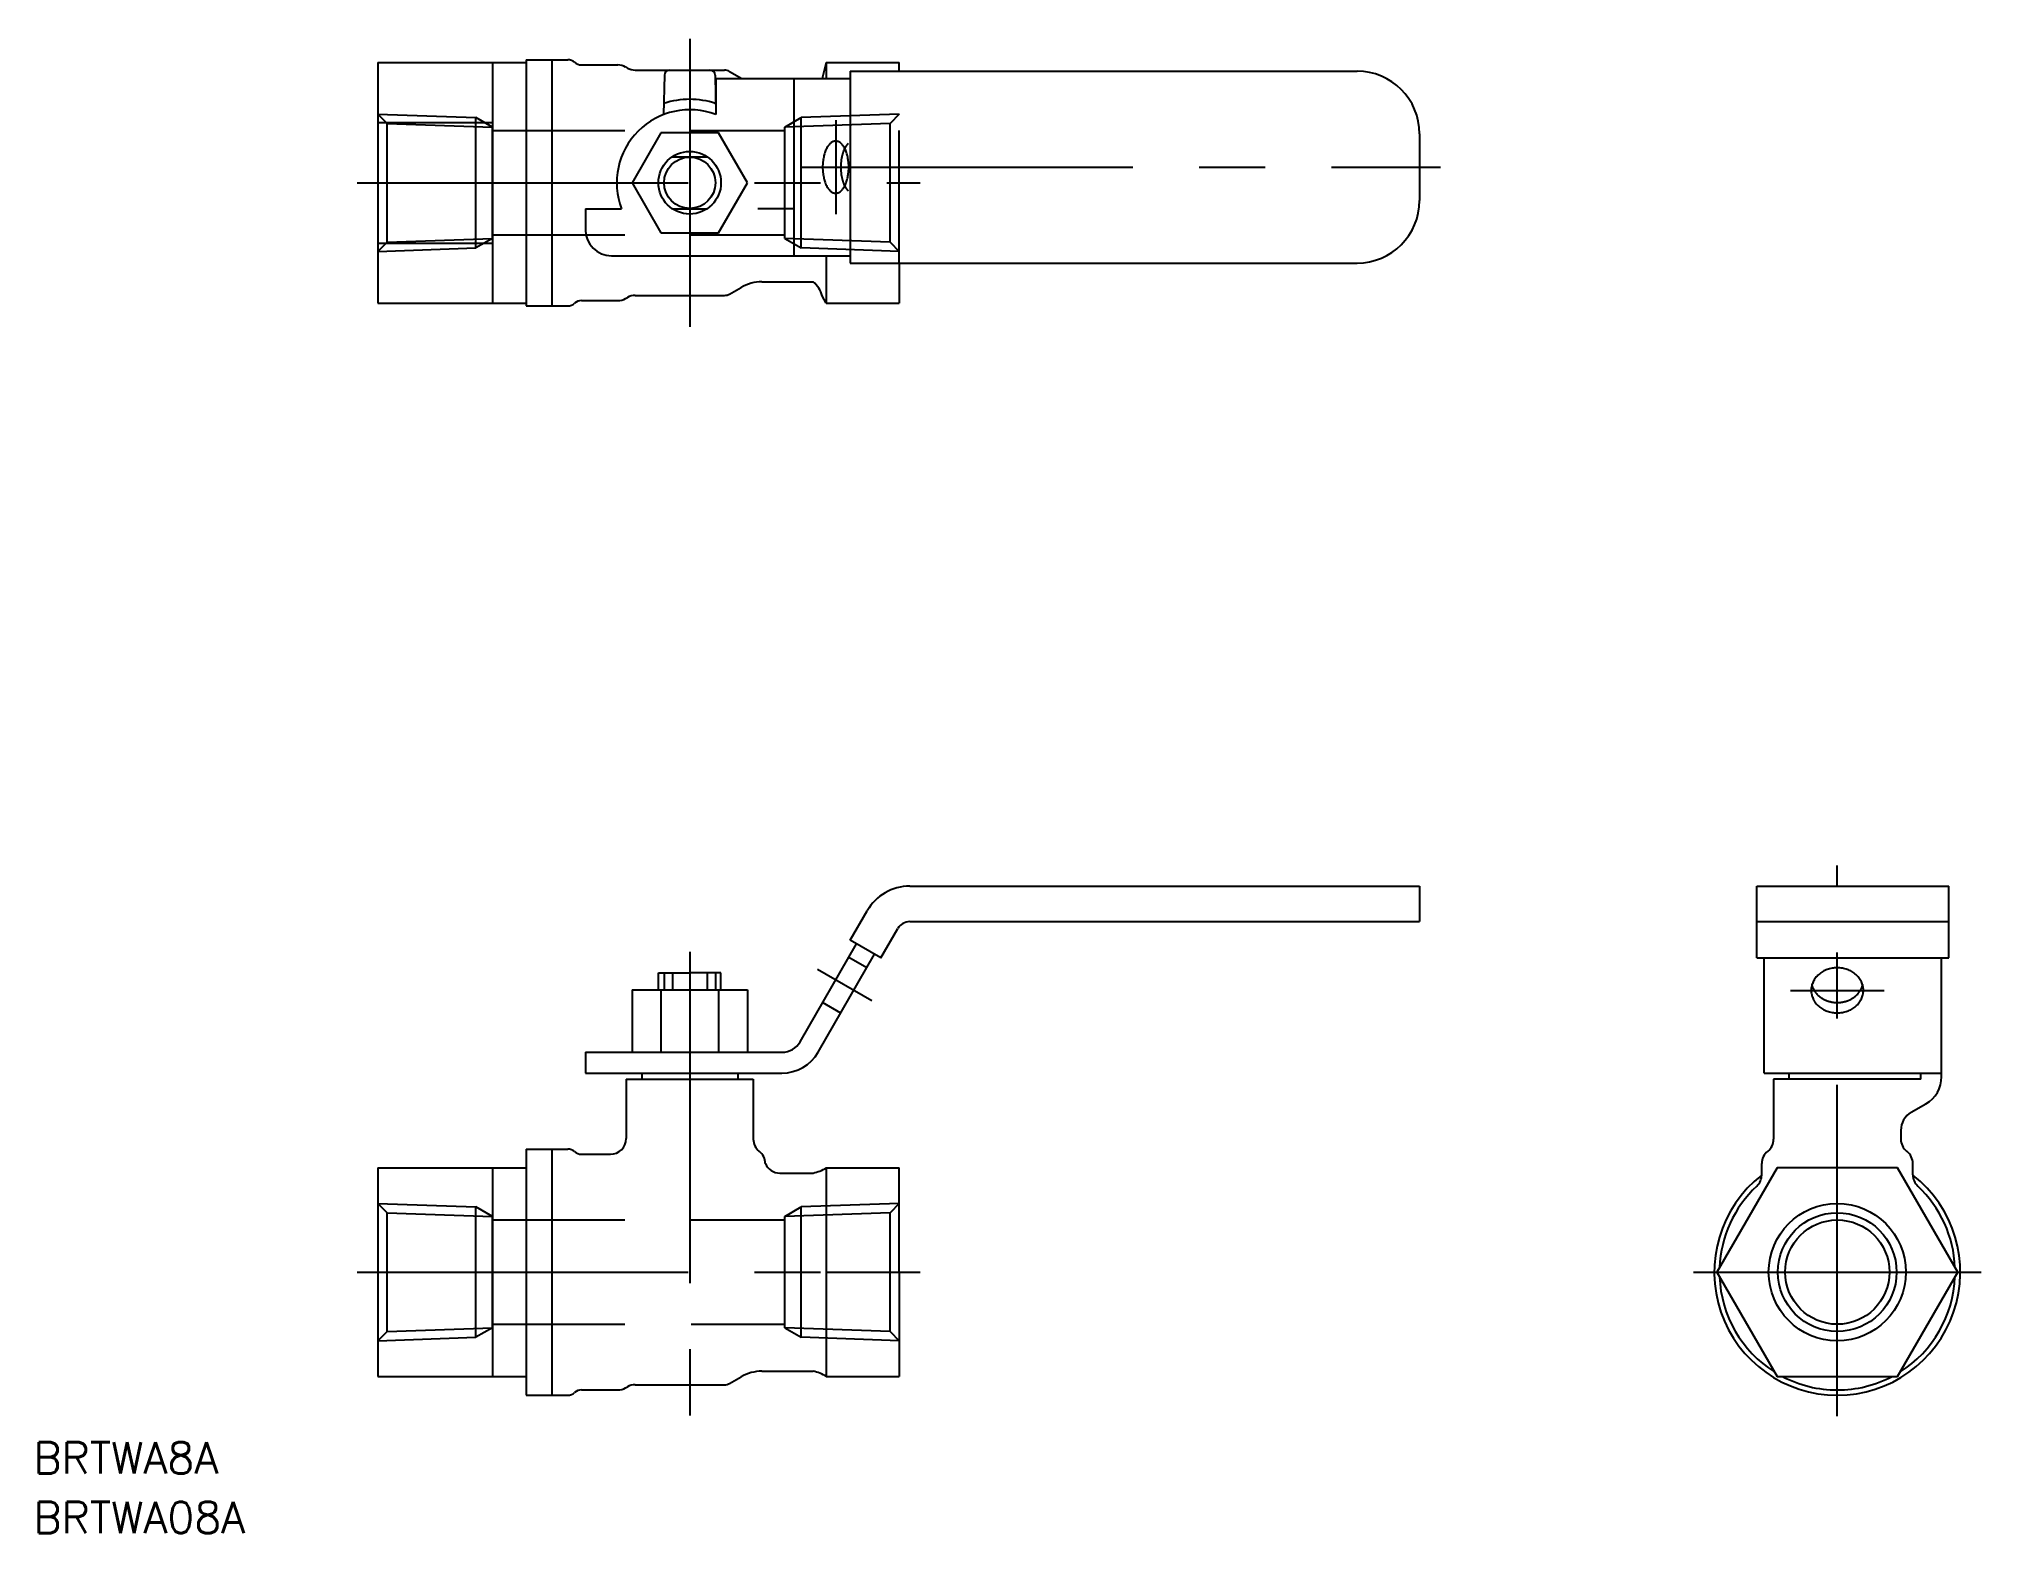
# Model space of a CAD drawing. Extents: x -172 to 14, y -25 to 118.
import ezdxf

# ---------------------------------------------------------------- set-up
doc = ezdxf.new("R2010")
doc.units = 0
doc.linetypes.add('CENTER', pattern=[50.8, 31.75, -6.35, 6.35, -6.35])
doc.linetypes.add('DASHED', pattern=[19.05, 12.7, -6.35])
doc.layers.get('0').update_dxf_attribs({"linetype": 'CONTINUOUS'})
doc.layers.add('CENTER', color=1, linetype='CENTER')
doc.styles.get("Standard").update_dxf_attribs({"font": 'txt.shx', "height": 3, "bigfont": 'bigfont.shx'})

msp = doc.modelspace()

# ---------------------------------------------------------------- linework, layer by layer
at = {"color": 7, "linetype": 'CONTINUOUS'}
for p, q in [((-139.96, 115.98), (-139.96, 92.89)), ((-139.96, 115.98), (-125.76, 115.98)), ((-128.96, 115.98), (-128.96, 92.89)), ((-125.76, 116.24), (-125.76, 92.64)), ((-125.76, 116.24), (-121.76, 116.24)), ((-123.26, 92.64), (-123.26, 116.24)), ((-120.44, 115.74), (-116.96, 115.74)), ((-116.21, 115.54), (-116.04, 115.44)), ((-96.96, 115.98), (-97.36, 114.44)), ((-96.96, 115.98), (-97.36, 114.44)), ((-96.96, 115.98), (-89.96, 115.98)), ((-96.96, 115.98), (-96.96, 114.44)), ((-89.96, 115.14), (-89.96, 115.98)), ((-115.29, 115.24), (-106.73, 115.24)), ((-112.49, 114.75), (-112.56, 110.98)), ((-107.62, 114.75), (-107.56, 110.98)), ((-107.56, 114.44), (-107.56, 110.98)), ((-107.56, 114.44), (-94.67, 114.44)), ((-106.23, 115.1), (-105.07, 114.44)), ((-100.06, 114.44), (-100.06, 97.44)), ((-94.67, 115.14), (-46.06, 115.14)), ((-94.67, 115.14), (-94.67, 96.74)), ((-139.96, 110.21), (-128.96, 110.21)), ((-112.82, 109.22), (-115.58, 104.44)), ((-107.3, 109.22), (-112.82, 109.22)), ((-104.53, 104.44), (-107.3, 109.22)), ((-40.06, 109.14), (-40.06, 102.74)), ((-111.72, 106.94), (-108.4, 106.94)), ((-115.58, 104.44), (-112.82, 99.65)), ((-107.3, 99.65), (-104.53, 104.44)), ((-120.06, 101.94), (-116.6, 101.94)), ((-120.06, 101.94), (-120.06, 99.94)), ((-111.72, 101.94), (-108.4, 101.94)), ((-100.06, 101.94), (-103.52, 101.94)), ((-112.82, 99.65), (-107.3, 99.65)), ((-139.96, 98.66), (-128.96, 98.66)), ((-117.56, 97.44), (-94.67, 97.44)), ((-96.96, 97.44), (-96.96, 92.89)), ((-94.67, 96.74), (-46.06, 96.74)), ((-89.96, 96.74), (-89.96, 92.89)), ((-116.21, 93.34), (-116.04, 93.44)), ((-115.29, 93.64), (-106.73, 93.64)), ((-106.23, 93.77), (-105.14, 94.4)), ((-103.14, 94.94), (-98.23, 94.94)), ((-96.96, 92.89), (-97.36, 93.59)), ((-139.96, 92.89), (-125.76, 92.89)), ((-125.76, 92.64), (-121.76, 92.64)), ((-120.44, 93.14), (-116.96, 93.14)), ((-96.96, 92.89), (-89.96, 92.89)), ((-88.96, 37), (-40.06, 37)), ((-40.06, 37), (-40.06, 33.6)), ((-7.7, 37), (10.7, 37)), ((-7.7, 30.12), (-7.7, 37)), ((10.7, 30.12), (10.7, 37)), ((-94.67, 31.82), (-93.03, 34.65)), ((-88.96, 33.6), (-40.06, 33.6)), ((-7.7, 33.6), (10.7, 33.6)), ((-91.72, 30.12), (-94.67, 31.82)), ((-91.72, 30.12), (-90.09, 32.95)), ((-99.48, 22.08), (-94.06, 31.47)), ((-97.75, 21.08), (-92.33, 30.47)), ((-7.7, 30.12), (10.7, 30.12)), ((-7, 19.08), (-7, 30.12)), ((10, 19.08), (10, 30.12)), ((-113.06, 27.08), (-113.06, 28.7)), ((-113.06, 28.7), (-110.06, 28.7)), ((-111.72, 28.7), (-111.72, 27.08)), ((-107.06, 28.7), (-110.06, 28.7)), ((-108.4, 28.7), (-108.4, 27.08)), ((-107.06, 27.08), (-107.06, 28.7)), ((-115.58, 27.08), (-104.53, 27.08)), ((-115.58, 27.08), (-115.58, 21.08)), ((-112.82, 27.08), (-112.82, 21.08)), ((-107.3, 27.08), (-107.3, 21.08)), ((-104.53, 27.08), (-104.53, 21.08)), ((-120.06, 21.08), (-120.06, 19.08)), ((-120.06, 21.08), (-101.21, 21.08)), ((10, 18.73), (10, 21.6)), ((-120.06, 19.08), (-101.21, 19.08)), ((-114.66, 19.08), (-114.66, 18.5)), ((-105.46, 19.08), (-105.46, 18.5)), ((-7, 19.08), (10, 19.08)), ((-4.6, 18.5), (-4.6, 19.08)), ((8, 18.5), (8, 19.08)), ((-116.16, 18.5), (-103.96, 18.5)), ((-116.16, 18.5), (-116.16, 12.8)), ((-103.96, 18.5), (-103.96, 12.76)), ((8, 18.5), (-6.1, 18.5)), ((-6.1, 18.5), (-6.1, 12.76)), ((7.1, 15.33), (8.5, 16.13)), ((6.1, 13.59), (6.1, 12.76)), ((-125.76, 11.8), (-125.76, -11.8)), ((-125.76, 11.8), (-121.76, 11.8)), ((-123.26, -11.8), (-123.26, 11.8)), ((-120.44, 11.3), (-117.66, 11.3)), ((-139.96, 10), (-139.96, -10)), ((-139.96, 10), (-125.76, 10)), ((-128.96, 10), (-128.96, -10)), ((-101.43, 9.5), (-98.23, 9.5)), ((-96.96, 10), (-89.96, 10)), ((-96.96, 10), (-96.96, -10)), ((-89.96, 0), (-89.96, 10)), ((-5.77, 10), (-11.55, 0)), ((-7.25, 9.34), (-7.25, 10.4)), ((5.77, 10), (-5.77, 10)), ((11.55, 0), (5.77, 10)), ((7.25, 9.34), (7.25, 10.4)), ((-139.96, 0), (-128.96, 0)), ((-96.96, 0), (-89.96, 0)), ((-89.96, 0), (-89.96, -10)), ((-11.55, 0), (-5.77, -10)), ((5.77, -10), (11.55, 0)), ((-139.96, -10), (-125.76, -10)), ((-116.21, -11.1), (-116.04, -11)), ((-115.29, -10.8), (-106.73, -10.8)), ((-106.23, -10.67), (-105.14, -10.04)), ((-103.14, -9.5), (-98.23, -9.5)), ((-96.96, -10), (-89.96, -10)), ((-96.96, -10), (-96.96, -10)), ((-5.77, -10), (5.77, -10)), ((-125.76, -11.8), (-121.76, -11.8)), ((-120.44, -11.3), (-116.96, -11.3))]:
    msp.add_line(p, q, dxfattribs=at)
at = {"color": 3, "linetype": 'DASHED'}
for p, q in [((-89.96, 96.74), (-89.96, 115.14)), ((-139.96, 111.02), (-130.56, 110.69)), ((-139.96, 111.02), (-139.07, 110.13)), ((-139.07, 110.13), (-128.98, 109.78)), ((-139.07, 98.75), (-139.07, 110.13)), ((-130.56, 98.19), (-130.56, 110.69)), ((-128.98, 109.78), (-130.56, 110.69)), ((-100.94, 109.78), (-99.36, 110.69)), ((-90.85, 110.13), (-100.94, 109.78)), ((-89.96, 111.02), (-99.36, 110.69)), ((-99.36, 98.19), (-99.36, 110.69)), ((-89.96, 111.02), (-90.85, 110.13)), ((-90.85, 98.75), (-90.85, 110.13)), ((-128.98, 99.1), (-128.98, 109.78)), ((-128.98, 109.44), (-100.94, 109.44)), ((-100.94, 99.1), (-100.94, 109.78)), ((-139.07, 98.75), (-139.96, 97.86)), ((-139.07, 98.75), (-128.98, 99.1)), ((-128.98, 99.1), (-130.56, 98.19)), ((-128.98, 99.44), (-100.94, 99.44)), ((-90.85, 98.75), (-100.94, 99.1)), ((-100.94, 99.1), (-99.36, 98.19)), ((-90.85, 98.75), (-89.96, 97.86)), ((-139.96, 97.86), (-130.56, 98.19)), ((-89.96, 97.86), (-99.36, 98.19)), ((-93.08, 29.17), (-94.81, 30.17)), ((-95.58, 24.84), (-97.31, 25.84)), ((-139.96, 6.58), (-130.56, 6.25)), ((-139.96, 6.58), (-139.07, 5.69)), ((-139.07, -5.69), (-139.07, 5.69)), ((-139.07, 5.69), (-128.98, 5.34)), ((-130.56, -6.25), (-130.56, 6.25)), ((-128.98, 5.34), (-130.56, 6.25)), ((-100.94, 5.34), (-99.36, 6.25)), ((-90.85, 5.69), (-100.94, 5.34)), ((-89.96, 6.58), (-99.36, 6.25)), ((-99.36, -6.25), (-99.36, 6.25)), ((-89.96, 6.58), (-90.85, 5.69)), ((-90.85, -5.69), (-90.85, 5.69)), ((-128.98, -5.34), (-128.98, 5.34)), ((-128.98, 5), (-100.94, 5)), ((-100.94, -5.34), (-100.94, 5.34)), ((-139.07, -5.69), (-128.98, -5.34)), ((-128.98, -5.34), (-130.56, -6.25)), ((-128.98, -5), (-100.94, -5)), ((-90.85, -5.69), (-100.94, -5.34)), ((-100.94, -5.34), (-99.36, -6.25)), ((-139.07, -5.69), (-139.96, -6.58)), ((-139.96, -6.58), (-130.56, -6.25)), ((-89.96, -6.58), (-99.36, -6.25)), ((-90.85, -5.69), (-89.96, -6.58))]:
    msp.add_line(p, q, dxfattribs=at)
at = {"color": 3, "linetype": 'CONTINUOUS'}
for p, q in [((-112.52, 28.7), (-112.52, 27.08)), ((-107.6, 28.7), (-107.6, 27.08))]:
    msp.add_line(p, q, dxfattribs=at)
at = {"color": 7, "linetype": 'CONTINUOUS'}
for points in [[(-96.06, 103.44, 0), (-96, 103.44, 0), (-95.94, 103.45, 0), (-95.88, 103.46, 0), (-95.82, 103.48, 0), (-95.76, 103.51, 0), (-95.7, 103.55, 0), (-95.64, 103.58, 0), (-95.58, 103.63, 0), (-95.52, 103.68, 0), (-95.47, 103.73, 0), (-95.42, 103.79, 0), (-95.36, 103.86, 0), (-95.31, 103.93, 0), (-95.27, 104, 0), (-95.22, 104.08, 0), (-95.17, 104.17, 0), (-95.13, 104.26, 0), (-95.09, 104.35, 0), (-95.05, 104.45, 0), (-95.02, 104.55, 0), (-94.99, 104.65, 0), (-94.96, 104.76, 0), (-94.93, 104.87, 0), (-94.9, 104.98, 0), (-94.88, 105.09, 0), (-94.86, 105.21, 0), (-94.85, 105.33, 0), (-94.83, 105.45, 0), (-94.82, 105.57, 0), (-94.81, 105.69, 0), (-94.81, 105.81, 0), (-94.81, 105.94, 0), (-94.81, 106.06, 0), (-94.81, 106.18, 0), (-94.82, 106.3, 0), (-94.83, 106.42, 0), (-94.85, 106.55, 0), (-94.86, 106.66, 0), (-94.88, 106.78, 0), (-94.9, 106.89, 0), (-94.93, 107.01, 0), (-94.96, 107.12, 0), (-94.99, 107.22, 0), (-95.02, 107.33, 0), (-95.05, 107.43, 0), (-95.09, 107.52, 0), (-95.13, 107.62, 0), (-95.17, 107.7, 0), (-95.22, 107.79, 0), (-95.27, 107.87, 0), (-95.31, 107.94, 0), (-95.36, 108.02, 0), (-95.42, 108.08, 0), (-95.47, 108.14, 0), (-95.52, 108.2, 0), (-95.58, 108.25, 0), (-95.64, 108.29, 0), (-95.7, 108.33, 0), (-95.76, 108.36, 0), (-95.82, 108.39, 0), (-95.88, 108.41, 0), (-95.94, 108.42, 0), (-96, 108.43, 0), (-96.06, 108.44, 0), (-96.12, 108.43, 0), (-96.18, 108.42, 0), (-96.24, 108.41, 0), (-96.3, 108.39, 0), (-96.36, 108.36, 0), (-96.42, 108.33, 0), (-96.48, 108.29, 0), (-96.54, 108.25, 0), (-96.59, 108.2, 0), (-96.65, 108.14, 0), (-96.7, 108.08, 0), (-96.75, 108.02, 0), (-96.8, 107.94, 0), (-96.85, 107.87, 0), (-96.9, 107.79, 0), (-96.94, 107.7, 0), (-96.99, 107.62, 0), (-97.03, 107.52, 0), (-97.06, 107.43, 0), (-97.1, 107.33, 0), (-97.13, 107.22, 0), (-97.16, 107.12, 0), (-97.19, 107.01, 0), (-97.21, 106.89, 0), (-97.24, 106.78, 0), (-97.26, 106.66, 0), (-97.27, 106.55, 0), (-97.28, 106.42, 0), (-97.3, 106.3, 0), (-97.3, 106.18, 0), (-97.31, 106.06, 0), (-97.31, 105.94, 0), (-97.31, 105.81, 0), (-97.3, 105.69, 0), (-97.3, 105.57, 0), (-97.28, 105.45, 0), (-97.27, 105.33, 0), (-97.26, 105.21, 0), (-97.24, 105.09, 0), (-97.21, 104.98, 0), (-97.19, 104.87, 0), (-97.16, 104.76, 0), (-97.13, 104.65, 0), (-97.1, 104.55, 0), (-97.06, 104.45, 0), (-97.03, 104.35, 0), (-96.99, 104.26, 0), (-96.94, 104.17, 0), (-96.9, 104.08, 0), (-96.85, 104, 0), (-96.8, 103.93, 0), (-96.75, 103.86, 0), (-96.7, 103.79, 0), (-96.65, 103.73, 0), (-96.59, 103.68, 0), (-96.54, 103.63, 0), (-96.48, 103.58, 0), (-96.42, 103.55, 0), (-96.36, 103.51, 0), (-96.3, 103.48, 0), (-96.24, 103.46, 0), (-96.18, 103.45, 0), (-96.12, 103.44, 0), (-96.06, 103.44, 0)], [(-94.87, 108.19, 0), (-94.89, 108.17, 0), (-94.91, 108.15, 0), (-94.93, 108.13, 0), (-94.95, 108.11, 0), (-94.96, 108.09, 0), (-94.98, 108.06, 0), (-95, 108.04, 0), (-95.02, 108.02, 0), (-95.04, 107.99, 0), (-95.06, 107.97, 0), (-95.07, 107.94, 0), (-95.09, 107.92, 0), (-95.11, 107.89, 0), (-95.13, 107.86, 0), (-95.14, 107.83, 0), (-95.16, 107.8, 0), (-95.18, 107.77, 0), (-95.19, 107.74, 0), (-95.21, 107.71, 0), (-95.22, 107.68, 0), (-95.24, 107.65, 0), (-95.25, 107.62, 0), (-95.27, 107.58, 0), (-95.28, 107.55, 0), (-95.3, 107.52, 0), (-95.31, 107.48, 0), (-95.32, 107.45, 0), (-95.34, 107.41, 0), (-95.35, 107.38, 0), (-95.36, 107.34, 0), (-95.37, 107.31, 0), (-95.39, 107.27, 0), (-95.4, 107.23, 0), (-95.41, 107.19, 0), (-95.42, 107.16, 0), (-95.43, 107.12, 0), (-95.44, 107.08, 0), (-95.45, 107.04, 0), (-95.46, 107, 0), (-95.47, 106.96, 0), (-95.48, 106.92, 0), (-95.48, 106.88, 0), (-95.49, 106.84, 0), (-95.5, 106.8, 0), (-95.51, 106.75, 0), (-95.52, 106.71, 0), (-95.52, 106.67, 0), (-95.53, 106.63, 0), (-95.53, 106.59, 0), (-95.54, 106.55, 0), (-95.54, 106.5, 0), (-95.55, 106.46, 0), (-95.55, 106.42, 0), (-95.56, 106.37, 0), (-95.56, 106.33, 0), (-95.56, 106.29, 0), (-95.57, 106.24, 0), (-95.57, 106.2, 0), (-95.57, 106.16, 0), (-95.57, 106.11, 0), (-95.58, 106.07, 0), (-95.58, 106.03, 0), (-95.58, 105.98, 0), (-95.58, 105.94, 0), (-95.58, 105.89, 0), (-95.58, 105.85, 0), (-95.58, 105.81, 0), (-95.57, 105.76, 0), (-95.57, 105.72, 0), (-95.57, 105.67, 0), (-95.57, 105.63, 0), (-95.56, 105.59, 0), (-95.56, 105.54, 0), (-95.56, 105.5, 0), (-95.55, 105.46, 0), (-95.55, 105.42, 0), (-95.54, 105.37, 0), (-95.54, 105.33, 0), (-95.53, 105.29, 0), (-95.53, 105.24, 0), (-95.52, 105.2, 0), (-95.52, 105.16, 0), (-95.51, 105.12, 0), (-95.5, 105.08, 0), (-95.49, 105.04, 0), (-95.48, 105, 0), (-95.48, 104.95, 0), (-95.47, 104.92, 0), (-95.46, 104.88, 0), (-95.45, 104.84, 0), (-95.44, 104.8, 0), (-95.43, 104.76, 0), (-95.42, 104.72, 0), (-95.41, 104.68, 0), (-95.4, 104.64, 0), (-95.39, 104.61, 0), (-95.37, 104.57, 0), (-95.36, 104.53, 0), (-95.35, 104.5, 0), (-95.34, 104.46, 0), (-95.32, 104.43, 0), (-95.31, 104.39, 0), (-95.3, 104.36, 0), (-95.28, 104.32, 0), (-95.27, 104.29, 0), (-95.25, 104.26, 0), (-95.24, 104.22, 0), (-95.22, 104.19, 0), (-95.21, 104.16, 0), (-95.19, 104.13, 0), (-95.18, 104.1, 0), (-95.16, 104.07, 0), (-95.14, 104.04, 0), (-95.13, 104.02, 0), (-95.11, 103.99, 0), (-95.09, 103.96, 0), (-95.07, 103.93, 0), (-95.06, 103.91, 0), (-95.04, 103.88, 0), (-95.02, 103.86, 0), (-95, 103.83, 0), (-94.98, 103.81, 0), (-94.96, 103.79, 0), (-94.95, 103.77, 0), (-94.93, 103.74, 0), (-94.91, 103.72, 0), (-94.89, 103.7, 0), (-94.87, 103.68, 0)], [(0, 24.85, 0), (0.12, 24.86, 0), (0.25, 24.86, 0), (0.37, 24.88, 0), (0.49, 24.89, 0), (0.61, 24.92, 0), (0.73, 24.95, 0), (0.84, 24.98, 0), (0.96, 25.02, 0), (1.07, 25.06, 0), (1.18, 25.11, 0), (1.29, 25.16, 0), (1.39, 25.22, 0), (1.49, 25.28, 0), (1.59, 25.34, 0), (1.68, 25.41, 0), (1.77, 25.49, 0), (1.85, 25.56, 0), (1.93, 25.64, 0), (2.01, 25.73, 0), (2.08, 25.81, 0), (2.14, 25.9, 0), (2.2, 25.99, 0), (2.26, 26.09, 0), (2.31, 26.19, 0), (2.35, 26.29, 0), (2.39, 26.39, 0), (2.43, 26.49, 0), (2.45, 26.59, 0), (2.47, 26.7, 0), (2.49, 26.8, 0), (2.5, 26.91, 0), (2.5, 27.01, 0), (2.5, 27.12, 0), (2.49, 27.22, 0), (2.47, 27.33, 0), (2.45, 27.43, 0), (2.43, 27.54, 0), (2.39, 27.64, 0), (2.35, 27.74, 0), (2.31, 27.84, 0), (2.26, 27.94, 0), (2.2, 28.03, 0), (2.14, 28.12, 0), (2.08, 28.21, 0), (2.01, 28.3, 0), (1.93, 28.38, 0), (1.85, 28.46, 0), (1.77, 28.54, 0), (1.68, 28.61, 0), (1.59, 28.68, 0), (1.49, 28.75, 0), (1.39, 28.81, 0), (1.29, 28.87, 0), (1.18, 28.92, 0), (1.07, 28.97, 0), (0.96, 29.01, 0), (0.84, 29.05, 0), (0.73, 29.08, 0), (0.61, 29.11, 0), (0.49, 29.13, 0), (0.37, 29.15, 0), (0.25, 29.16, 0), (0.12, 29.17, 0), (0, 29.17, 0), (-0.12, 29.17, 0), (-0.25, 29.16, 0), (-0.37, 29.15, 0), (-0.49, 29.13, 0), (-0.61, 29.11, 0), (-0.73, 29.08, 0), (-0.84, 29.05, 0), (-0.96, 29.01, 0), (-1.07, 28.97, 0), (-1.18, 28.92, 0), (-1.29, 28.87, 0), (-1.39, 28.81, 0), (-1.49, 28.75, 0), (-1.59, 28.68, 0), (-1.68, 28.61, 0), (-1.77, 28.54, 0), (-1.85, 28.46, 0), (-1.93, 28.38, 0), (-2.01, 28.3, 0), (-2.08, 28.21, 0), (-2.14, 28.12, 0), (-2.2, 28.03, 0), (-2.26, 27.94, 0), (-2.31, 27.84, 0), (-2.35, 27.74, 0), (-2.39, 27.64, 0), (-2.43, 27.54, 0), (-2.45, 27.43, 0), (-2.47, 27.33, 0), (-2.49, 27.22, 0), (-2.5, 27.12, 0), (-2.5, 27.01, 0), (-2.5, 26.91, 0), (-2.49, 26.8, 0), (-2.47, 26.7, 0), (-2.45, 26.59, 0), (-2.43, 26.49, 0), (-2.39, 26.39, 0), (-2.35, 26.29, 0), (-2.31, 26.19, 0), (-2.26, 26.09, 0), (-2.2, 25.99, 0), (-2.14, 25.9, 0), (-2.08, 25.81, 0), (-2.01, 25.73, 0), (-1.93, 25.64, 0), (-1.85, 25.56, 0), (-1.77, 25.49, 0), (-1.68, 25.41, 0), (-1.59, 25.34, 0), (-1.49, 25.28, 0), (-1.39, 25.22, 0), (-1.29, 25.16, 0), (-1.18, 25.11, 0), (-1.07, 25.06, 0), (-0.96, 25.02, 0), (-0.84, 24.98, 0), (-0.73, 24.95, 0), (-0.61, 24.92, 0), (-0.49, 24.89, 0), (-0.37, 24.88, 0), (-0.25, 24.86, 0), (-0.12, 24.86, 0), (0, 24.85, 0)], [(-2.45, 27.57, 0), (-2.44, 27.53, 0), (-2.43, 27.48, 0), (-2.41, 27.44, 0), (-2.4, 27.39, 0), (-2.38, 27.35, 0), (-2.37, 27.3, 0), (-2.35, 27.26, 0), (-2.33, 27.22, 0), (-2.31, 27.18, 0), (-2.29, 27.13, 0), (-2.27, 27.09, 0), (-2.24, 27.05, 0), (-2.22, 27.01, 0), (-2.19, 26.97, 0), (-2.17, 26.93, 0), (-2.14, 26.89, 0), (-2.11, 26.85, 0), (-2.08, 26.81, 0), (-2.05, 26.77, 0), (-2.02, 26.73, 0), (-1.99, 26.7, 0), (-1.96, 26.66, 0), (-1.92, 26.62, 0), (-1.89, 26.59, 0), (-1.85, 26.55, 0), (-1.82, 26.52, 0), (-1.78, 26.49, 0), (-1.74, 26.45, 0), (-1.7, 26.42, 0), (-1.66, 26.39, 0), (-1.62, 26.36, 0), (-1.58, 26.33, 0), (-1.54, 26.3, 0), (-1.5, 26.27, 0), (-1.45, 26.25, 0), (-1.41, 26.22, 0), (-1.37, 26.19, 0), (-1.32, 26.17, 0), (-1.27, 26.15, 0), (-1.23, 26.12, 0), (-1.18, 26.1, 0), (-1.13, 26.08, 0), (-1.09, 26.06, 0), (-1.04, 26.04, 0), (-0.99, 26.02, 0), (-0.94, 26, 0), (-0.89, 25.98, 0), (-0.84, 25.97, 0), (-0.79, 25.95, 0), (-0.74, 25.94, 0), (-0.69, 25.93, 0), (-0.64, 25.91, 0), (-0.58, 25.9, 0), (-0.53, 25.89, 0), (-0.48, 25.88, 0), (-0.43, 25.87, 0), (-0.37, 25.87, 0), (-0.32, 25.86, 0), (-0.27, 25.86, 0), (-0.21, 25.85, 0), (-0.16, 25.85, 0), (-0.11, 25.85, 0), (-0.05, 25.84, 0), (0, 25.84, 0), (0.05, 25.84, 0), (0.11, 25.85, 0), (0.16, 25.85, 0), (0.21, 25.85, 0), (0.27, 25.86, 0), (0.32, 25.86, 0), (0.37, 25.87, 0), (0.43, 25.87, 0), (0.48, 25.88, 0), (0.53, 25.89, 0), (0.58, 25.9, 0), (0.64, 25.91, 0), (0.69, 25.93, 0), (0.74, 25.94, 0), (0.79, 25.95, 0), (0.84, 25.97, 0), (0.89, 25.98, 0), (0.94, 26, 0), (0.99, 26.02, 0), (1.04, 26.04, 0), (1.09, 26.06, 0), (1.13, 26.08, 0), (1.18, 26.1, 0), (1.23, 26.12, 0), (1.27, 26.15, 0), (1.32, 26.17, 0), (1.37, 26.19, 0), (1.41, 26.22, 0), (1.45, 26.25, 0), (1.5, 26.27, 0), (1.54, 26.3, 0), (1.58, 26.33, 0), (1.62, 26.36, 0), (1.66, 26.39, 0), (1.7, 26.42, 0), (1.74, 26.45, 0), (1.78, 26.49, 0), (1.82, 26.52, 0), (1.85, 26.55, 0), (1.89, 26.59, 0), (1.92, 26.62, 0), (1.96, 26.66, 0), (1.99, 26.7, 0), (2.02, 26.73, 0), (2.05, 26.77, 0), (2.08, 26.81, 0), (2.11, 26.85, 0), (2.14, 26.89, 0), (2.17, 26.93, 0), (2.19, 26.97, 0), (2.22, 27.01, 0), (2.24, 27.05, 0), (2.27, 27.09, 0), (2.29, 27.13, 0), (2.31, 27.18, 0), (2.33, 27.22, 0), (2.35, 27.26, 0), (2.37, 27.3, 0), (2.38, 27.35, 0), (2.4, 27.39, 0), (2.41, 27.44, 0), (2.43, 27.48, 0), (2.44, 27.53, 0), (2.45, 27.57, 0)]]:
    msp.add_polyline3d(points, dxfattribs=at)
for centre, radius in [((-110.06, 104.44), 3), ((0, 0), 5.69), ((0, 0), 5)]:
    msp.add_circle(centre, radius, dxfattribs=at)
at = {"color": 3, "linetype": 'CONTINUOUS'}
for centre, radius in [((-110.06, 104.44), 2.46), ((0, 0), 6.58)]:
    msp.add_circle(centre, radius, dxfattribs=at)
at = {"color": 7, "linetype": 'CONTINUOUS'}
for centre, radius, start, end in [((-121.76, 115.24), 1, 48.5904, 90), ((-120.44, 116.74), 1, 228.5904, 270), ((-116.96, 114.24), 1.5, 60, 90), ((-115.29, 116.74), 1.5, 240, 270), ((-111.99, 114.74), 0.5, 90, 179), ((-108.12, 114.74), 0.5, 1, 90), ((-106.73, 114.24), 1, 60, 90), ((-46.06, 109.14), 6, 0, 90), ((-110.06, 104.44), 8, 71.9304, 108.0696), ((-110.06, 104.44), 7, 69.0752, 200.9248), ((-46.06, 102.74), 6, 270, 0), ((-117.56, 99.94), 2.5, 180, 270), ((-116.96, 94.64), 1.5, 270, 300), ((-115.29, 92.14), 1.5, 90, 120), ((-106.73, 94.64), 1, 270, 300), ((-103.14, 90.94), 4, 90, 120), ((-99.75, 93.01), 2.46, 13.7401, 51.7359), ((-121.76, 93.64), 1, 270, 311.4096), ((-120.44, 92.14), 1, 90, 131.4096), ((-88.96, 32.3), 4.7, 90, 150), ((-88.96, 32.3), 1.3, 90, 150), ((-101.21, 23.08), 2, 270, 330), ((-101.21, 23.08), 4, 270, 330), ((7, 18.73), 3, 300, 0), ((8.1, 13.59), 2, 120, 180), ((-121.76, 10.8), 1, 48.5904, 90), ((-120.44, 12.3), 1, 228.5904, 270), ((-117.66, 12.8), 1.5, 270, 0), ((-102.46, 12.76), 1.5, 180, 231.9269), ((-104.31, 10.4), 1.5, 0, 51.9269), ((-5.75, 10.4), 1.5, 128.0731, 180), ((-7.6, 12.76), 1.5, 308.0731, 0), ((7.6, 12.76), 1.5, 180, 231.9269), ((5.75, 10.4), 1.5, 0, 51.9269), ((-101.43, 11), 1.5, 203.5782, 270), ((-98.95, 13.2), 3.77, 281.0675, 301.9065), ((-8.75, 9.34), 1.5, 313.1251, 0), ((8.75, 9.34), 1.5, 180, 226.8749), ((0, 0), 11.8, 127.911, 52.089), ((0, 0), 11.3, 133.1251, 177.7539), ((0, 0), 11.3, 2.2461, 46.8749), ((0, 0), 11.3, 182.2461, 237.7539), ((0, 0), 11.3, 302.2461, 357.7539), ((-116.96, -9.8), 1.5, 270, 300), ((-115.29, -12.3), 1.5, 90, 120), ((-106.73, -9.8), 1, 270, 300), ((-103.14, -13.5), 4, 90, 120), ((-98.95, -13.2), 3.77, 58.0935, 78.9325), ((0, 0), 11.3, 242.2461, 270), ((0, 0), 11.3, 270, 297.7539), ((-121.76, -10.8), 1, 270, 311.4096), ((-120.44, -12.3), 1, 90, 131.4096)]:
    msp.add_arc(centre, radius, start, end, dxfattribs=at)
at = {"layer": 'CENTER', "color": 1, "linetype": 'CENTER'}
for p, q in [((-110.06, 118.24), (-110.06, 90.64)), ((-96.06, 110.44), (-96.06, 101.44)), ((-141.96, 104.44), (-87.96, 104.44)), ((-99.31, 105.94), (-38.06, 105.94)), ((0, -13.8), (0, 39)), ((-110.06, 30.7), (-110.06, -13.8)), ((-92.59, 26.01), (-97.79, 29.01)), ((-4.5, 27.01), (4.5, 27.01)), ((-141.96, 0), (-87.96, 0)), ((-13.8, 0), (13.8, 0))]:
    msp.add_line(p, q, dxfattribs=at)

# ---------------------------------------------------------------- texts
at = {"color": 7, "linetype": 'CONTINUOUS'}
for s, p in [('BRTWA8A', (-173, -19.31)), ('BRTWA08A', (-173, -25.02))]:
    msp.add_text(s, height=3, dxfattribs=at).set_placement(p)

doc.saveas('drawing.dxf')
